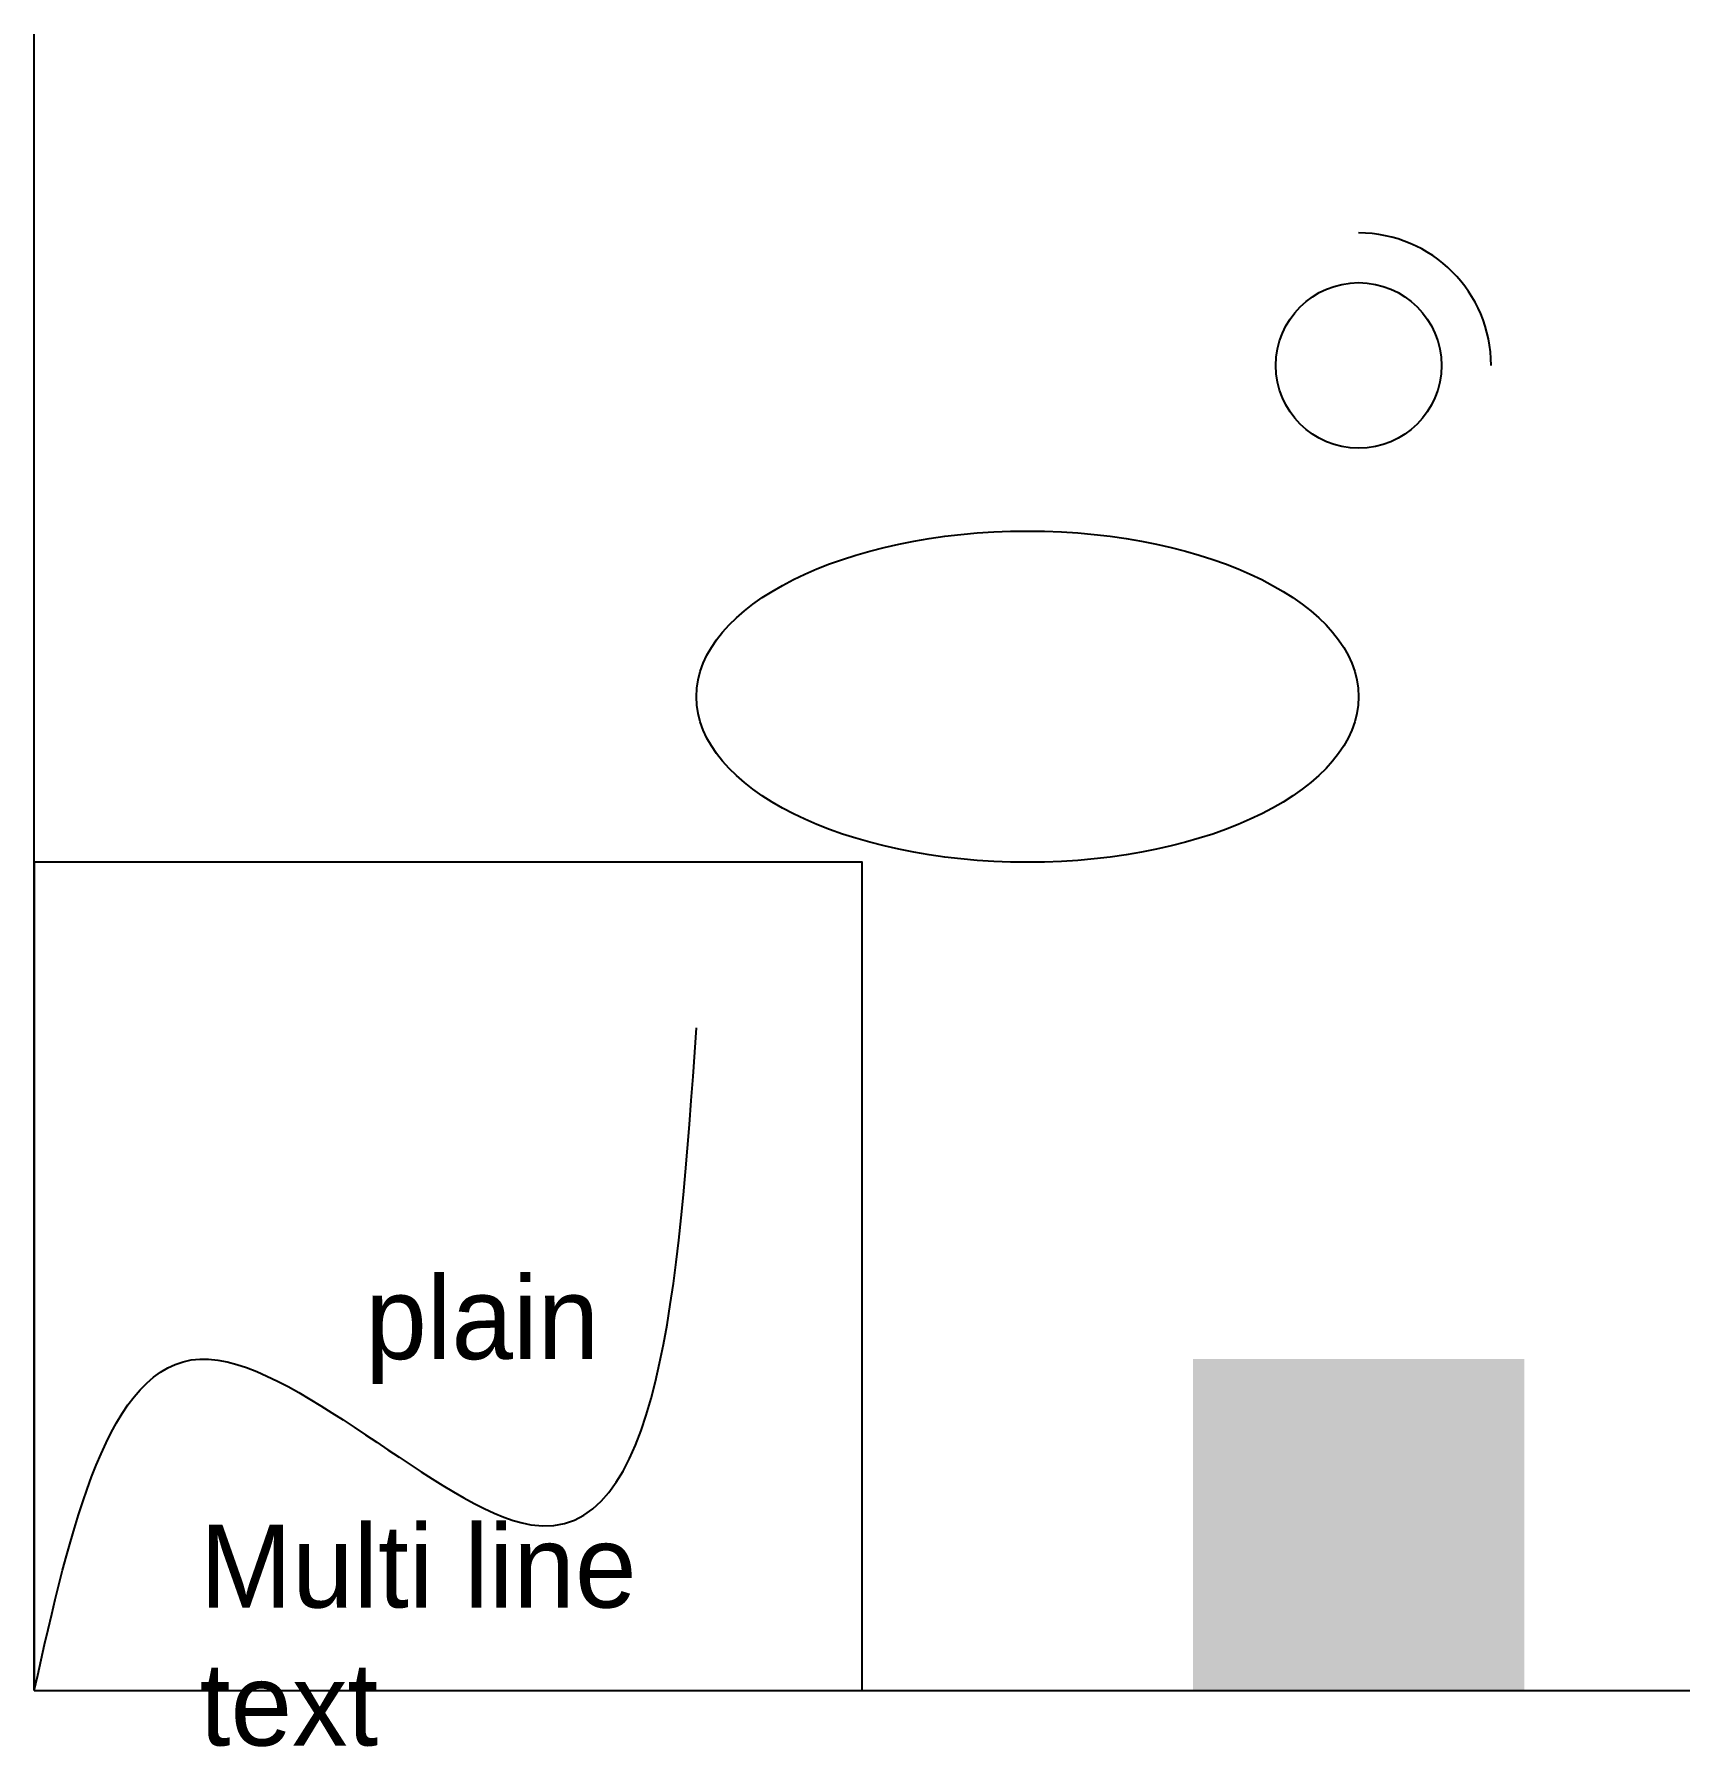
# Model space of a CAD drawing. Extents: x 0 to 100, y -3 to 100.
import ezdxf

# ---------------------------------------------------------------- set-up
doc = ezdxf.new("R2010")
doc.units = 0

msp = doc.modelspace()

# ---------------------------------------------------------------- hatches: boundary and pattern name
msp.add_hatch(color=2).paths.add_polyline_path([(70, 0), (90, 0), (90, 20), (70, 20)])

# ---------------------------------------------------------------- linework, layer by layer
for q in [(0, 100), (100, 0)]:
    msp.add_line((0, 0), q)
msp.add_lwpolyline([(0, 0), (50, 0), (50, 50), (0, 50)], close=True)
msp.add_circle((80, 80), 5)
msp.add_arc((80, 80), 8, 0, 90)
msp.add_ellipse((60, 60), major_axis=(20, 0), ratio=0.5)
msp.add_spline([(0, 0), (10, 20), (30, 10), (40, 40)], degree=3)

# ---------------------------------------------------------------- texts
msp.add_text('plain', height=5).set_placement((20, 20))
at = {"insert": (10, 10), "char_height": 5, "attachment_point": 1}
msp.add_mtext('Multi line\\Ptext', dxfattribs=at)

doc.saveas('drawing.dxf')
